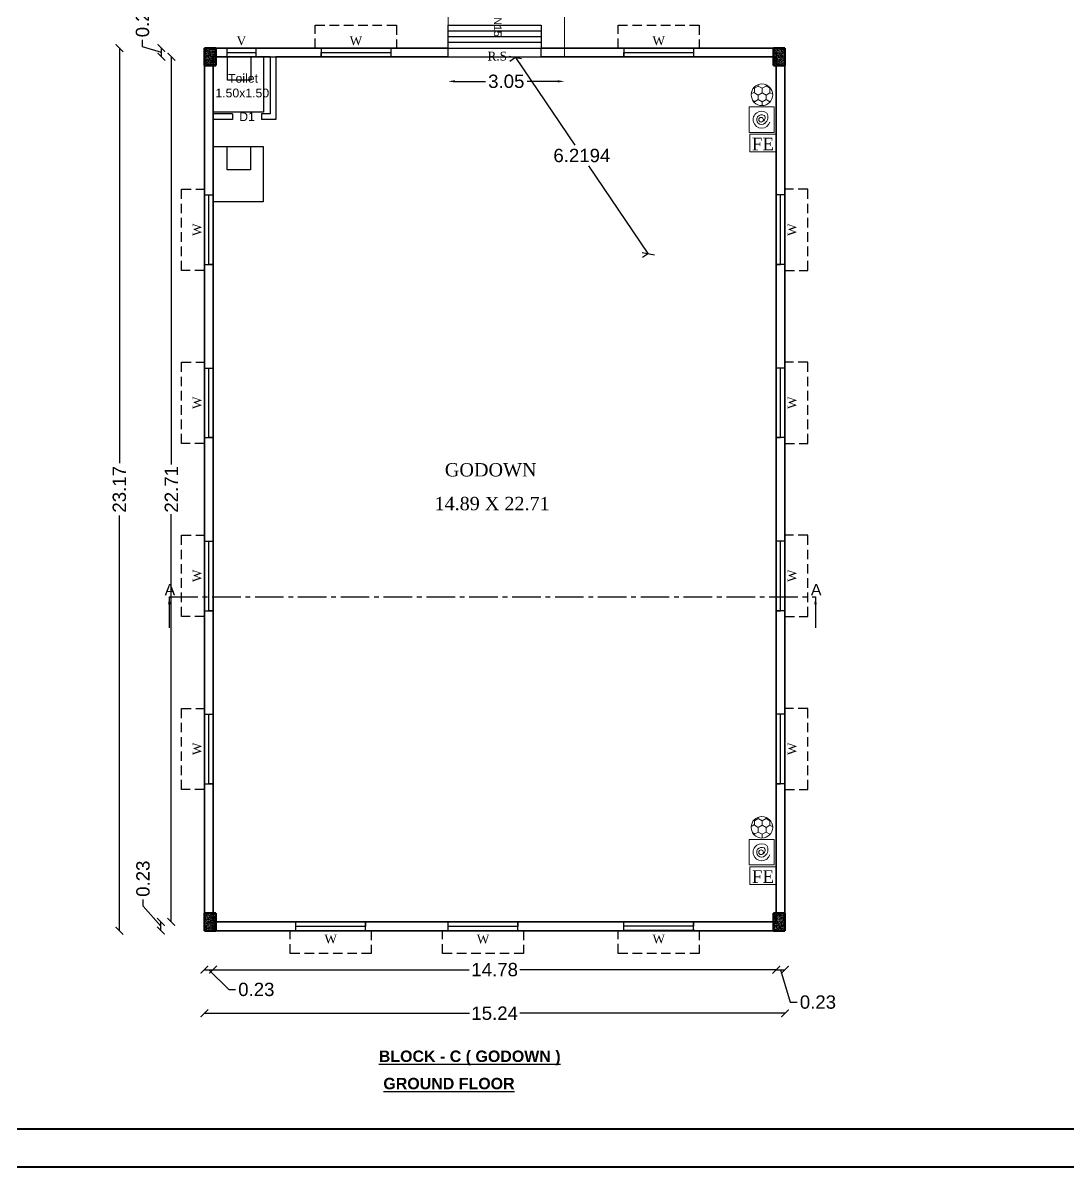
# Model space of a CAD drawing. Header units: metres. Extents: x 7359 to 7957, y 2407 to 2751.
# Drawn here: x 7908.21 to 7935.65, y 2442.1 to 2472.13 of the extents above; entities that cross this region are included whole.
import ezdxf

# ---------------------------------------------------------------- set-up
doc = ezdxf.new("R2010")
doc.units = ezdxf.units.M
doc.header["$MEASUREMENT"] = 0
doc.linetypes.add('CENTER2', pattern=[1.125, 0.75, -0.125, 0.125, -0.125])
doc.linetypes.add('DASHED2', pattern=[0.375, 0.25, -0.125])
doc.layers.add('BLK_3_COVERED_AREA', color=140, linetype='Continuous', plot=False)
doc.layers.add('BLK_3_FLR_0_REGULAR_ROOM_1', color=1, linetype='Continuous', plot=False)
for name, color, linetype, lineweight in [('BLK_3_DA_RAMP_1', 1, 'Continuous', 0), ('col', 50, 'Continuous', 50), ('DIST_EXIT', 7, 'Continuous', 0)]:
    doc.layers.add(name, color=color, linetype=linetype, lineweight=lineweight)
for name, color, linetype in [('BLK_3_FLR_0_BLT_UP_AREA', 45, 'Continuous'), ('BLK_3_FLR_0_EXIT_WIDTH_DOOR', 2, 'Continuous'), ('BLK_3_FLR_0_WASH', 60, 'Continuous'), ('BLK_3_FLR_0_WATER_CLOSET', 213, 'Continuous'), ('Grid Lines', 8, 'Continuous'), ('WORKSHOP_AREA', 7, 'Continuous')]:
    doc.layers.add(name, color=color, linetype=linetype)
doc.styles.add('Schedule', font='times.ttf', dxfattribs={"height": 9})
doc.styles.get("Standard").update_dxf_attribs({"font": 'arial.ttf', "height": 0.35})
doc.styles.add('TI', font='ariblk.ttf', dxfattribs={"height": 9})
doc.dimstyles.new('Copy(2) of Standard', dxfattribs={"dimtxt": 0.3, "dimasz": 0.2, "dimexe": 0.18, "dimexo": 0.0625, "dimgap": 0.09, "dimtad": 0, "dimzin": 0, "dimdsep": 46, "dimtxsty": 'Standard', "dimblk": 'ARCHTICK', "dimcen": 0.09, "dimse1": 1, "dimse2": 1, "dimclrd": 251, "dimclrt": 1, "dimadec": 0, "dimazin": 0, "dimtfac": 1, "dimtofl": 0, "dimtmove": 0, "dimatfit": 3, "dimfxl": 0, "dimtolj": 1, "dimtzin": 0, "dimarcsym": 0})
doc.dimstyles.new('STANDARD$0', dxfattribs={"dimtxt": 0.25, "dimasz": 0.18, "dimexe": 0.15, "dimexo": 0.15, "dimgap": 0.1, "dimtad": 0, "dimzin": 0, "dimdsep": 46, "dimtxsty": 'Standard', "dimblk": 'OBLIQUE', "dimcen": 0.0625, "dimdle": 0.02, "dimadec": 0, "dimazin": 0, "dimtfac": 1, "dimtix": 1, "dimtofl": 0, "dimtmove": 2, "dimatfit": 3, "dimldrblk": 'OBLIQUE', "dimfxl": 0, "dimtolj": 1, "dimtzin": 0, "dimarcsym": 0})
doc.dimstyles.new('STANDARD1', dxfattribs={"dimtxt": 0.3, "dimasz": 0.23, "dimexe": 1, "dimexo": 1, "dimgap": 1, "dimtad": 1, "dimzin": 0, "dimdsep": 46, "dimtxsty": 'Standard', "dimblk1": 'OBLIQUE', "dimblk2": 'OBLIQUE', "dimsah": 1, "dimcen": 1, "dimdle": 1, "dimclrd": 256, "dimclre": 256, "dimclrt": 7, "dimadec": 0, "dimazin": 0, "dimtfac": 1, "dimtmove": 0, "dimatfit": 3, "dimldrblk": 'OBLIQUE', "dimfxl": 0, "dimtolj": 1, "dimtzin": 0, "dimarcsym": 0})

# ---------------------------------------------------------------- blocks, each defined once
blk = doc.blocks.new('DDF')
at = {"layer": 'Grid Lines', "ltscale": 10}
h = blk.add_hatch(dxfattribs=at)
h.set_pattern_fill('AR-CONC', color=256, scale=0.2, style=0)
h.set_pattern_definition([(50, (-951.191, -188.8332), (1.434520365, -0.12550427), [0.15, -1.65]), (355, (-951.191, -188.8332), (-0.277502667, 1.504384267), [0.12, -1.32]), (100.4514, (-951.0714, -188.8436), (1.157018763, 1.378879084), [0.12748038, -1.402284224]), (46.1842, (-951.191, -188.4332), (2.134482097, -0.33103803), [0.225, -2.475]), (96.6356, (-951.013, -188.4608), (1.86932541, 1.94823574), [0.191220576, -2.103426]), (351.1842, (-951.191, -188.4332), (1.86932389, 1.9482372), [0.18, -1.98]), (21, (-950.991, -188.5332), (1.193814104, -0.805237781), [0.15, -1.65]), (326, (-950.991, -188.5332), (0.486630664, 1.45030009), [0.12, -1.32]), (71.4514, (-950.8915, -188.6003), (1.680445257, 0.645060993), [0.12748038, -1.402284224]), (37.5, (-951.191, -188.8332), (0.0243197106, 0.6657877077), [0, -1.304, 0, -1.34, 0, -1.325]), (7.5, (-951.191, -188.8332), (0.526139075, 0.788823424), [0, -0.764, 0, -1.274, 0, -0.505]), (327.5, (-951.637, -188.8332), (1.0676448723, -0.0451097435), [0, -0.5, 0, -1.56, 0, -2.07]), (317.5, (-951.837, -188.8332), (1.166372339, 0.200209965), [0, -0.65, 0, -1.036, 0, -1.47])])
h.paths.add_polyline_path([(101845.2, -25573.2), (101833.2, -25573.2), (101833.2, -25582.2), (101845.2, -25582.2)])
h.paths.add_polyline_path([(101845.2, -25564.2), (101833.2, -25564.2), (101833.2, -25573.2), (101845.2, -25573.2)])
at = {"layer": 'col', "ltscale": 10}
for p, q in [((101833.2, -25564.2), (101845.2, -25564.2)), ((101833.2, -25582.2), (101833.2, -25564.2)), ((101845.2, -25564.2), (101845.2, -25582.2)), ((101845.2, -25582.2), (101833.2, -25582.2))]:
    blk.add_line(p, q, dxfattribs=at)
blk = doc.blocks.new('_ArchTick')
at = {"color": 0, "linetype": 'ByBlock', "const_width": 0.15}
blk.add_lwpolyline([(-0.5, -0.5), (0.5, 0.5)], dxfattribs=at)
blk = doc.blocks.new('*D299')
at = {"color": 251, "lineweight": -2}
for p, q in [((7912.978, 2447.278), (7913.208, 2447.278)), ((7913.093, 2447.278), (7913.617, 2446.758)), ((7913.617, 2446.758), (7913.797, 2446.758))]:
    blk.add_line(p, q, dxfattribs=at)
at = {"layer": 'Defpoints', "color": 0}
for p in [(7912.978, 2449.448), (7913.208, 2449.448), (7913.208, 2447.278)]:
    blk.add_point(p, dxfattribs=at)
at = {"color": 251, "lineweight": -2, "xscale": 0.2, "yscale": 0.2, "zscale": 0.2, "rotation": 180}
blk.add_blockref('_ArchTick', (7912.978, 2447.278), dxfattribs=at)
at = {"color": 251, "lineweight": -2, "xscale": 0.2, "yscale": 0.2, "zscale": 0.2}
blk.add_blockref('_ArchTick', (7913.208, 2447.278), dxfattribs=at)
at = {"color": 1, "insert": (7914.342, 2446.758), "char_height": 0.35, "attachment_point": 5}
blk.add_mtext('\\A1;0.23', dxfattribs=at)
blk = doc.blocks.new('*D300')
at = {"color": 251, "lineweight": -2}
for p, q in [((7913.208, 2447.278), (7919.933, 2447.278)), ((7927.988, 2447.278), (7921.262, 2447.278))]:
    blk.add_line(p, q, dxfattribs=at)
at = {"layer": 'Defpoints', "color": 0}
for p in [(7913.208, 2449.448), (7927.988, 2448.867), (7927.988, 2447.278)]:
    blk.add_point(p, dxfattribs=at)
at = {"color": 251, "lineweight": -2, "xscale": 0.2, "yscale": 0.2, "zscale": 0.2}
for p, rotation in [((7913.208, 2447.278), 180.0000000001041), ((7927.988, 2447.278), 1.042204e-10)]:
    blk.add_blockref('_ArchTick', p, dxfattribs=dict(at, rotation=rotation))
at = {"color": 1, "insert": (7920.598, 2447.278), "char_height": 0.35, "attachment_point": 5}
blk.add_mtext('\\A1;14.78', dxfattribs=at)
blk = doc.blocks.new('*D301')
at = {"color": 251, "lineweight": -2}
for p, q in [((7927.988, 2447.278), (7928.218, 2447.278)), ((7928.103, 2447.278), (7928.358, 2446.426)), ((7928.358, 2446.426), (7928.538, 2446.426))]:
    blk.add_line(p, q, dxfattribs=at)
at = {"layer": 'Defpoints', "color": 0}
for p in [(7927.988, 2448.867), (7928.218, 2448.898), (7928.218, 2447.278)]:
    blk.add_point(p, dxfattribs=at)
at = {"color": 251, "lineweight": -2, "xscale": 0.2, "yscale": 0.2, "zscale": 0.2}
for p, rotation in [((7927.988, 2447.278), 180.0000000001041), ((7928.218, 2447.278), 1.042204e-10)]:
    blk.add_blockref('_ArchTick', p, dxfattribs=dict(at, rotation=rotation))
at = {"color": 1, "insert": (7929.083, 2446.426), "char_height": 0.35, "attachment_point": 5}
blk.add_mtext('\\A1;0.23', dxfattribs=at)
blk = doc.blocks.new('*D302')
at = {"color": 251, "lineweight": -2}
for p, q in [((7912.978, 2446.134), (7919.934, 2446.134)), ((7928.218, 2446.134), (7921.261, 2446.134))]:
    blk.add_line(p, q, dxfattribs=at)
at = {"layer": 'Defpoints', "color": 0}
for p in [(7912.978, 2449.227), (7928.218, 2449.227), (7928.218, 2446.134)]:
    blk.add_point(p, dxfattribs=at)
at = {"color": 251, "lineweight": -2, "xscale": 0.2, "yscale": 0.2, "zscale": 0.2, "rotation": 180}
blk.add_blockref('_ArchTick', (7912.978, 2446.134), dxfattribs=at)
at = {"color": 251, "lineweight": -2, "xscale": 0.2, "yscale": 0.2, "zscale": 0.2}
blk.add_blockref('_ArchTick', (7928.218, 2446.134), dxfattribs=at)
at = {"color": 1, "insert": (7920.598, 2446.134), "char_height": 0.35, "attachment_point": 5}
blk.add_mtext('\\A1;15.24', dxfattribs=at)
blk = doc.blocks.new('*D303')
at = {"color": 251, "lineweight": -2}
for p, q in [((7911.368, 2448.941), (7911.368, 2449.121)), ((7911.838, 2448.417), (7911.368, 2448.941)), ((7911.838, 2448.302), (7911.838, 2448.532))]:
    blk.add_line(p, q, dxfattribs=at)
at = {"layer": 'Defpoints', "color": 0}
for p in [(7911.838, 2448.532), (7913.712, 2448.532), (7913.712, 2448.302)]:
    blk.add_point(p, dxfattribs=at)
at = {"color": 251, "lineweight": -2, "xscale": 0.2, "yscale": 0.2, "zscale": 0.2}
for p, rotation in [((7911.838, 2448.532), 90), ((7911.838, 2448.302), 270)]:
    blk.add_blockref('_ArchTick', p, dxfattribs=dict(at, rotation=rotation))
at = {"color": 1, "insert": (7911.368, 2449.666), "char_height": 0.35, "attachment_point": 5, "rotation": 90}
blk.add_mtext('\\A1;0.23', dxfattribs=at)
blk = doc.blocks.new('*D304')
at = {"color": 251, "lineweight": -2}
for p, q in [((7912.111, 2471.242), (7912.111, 2460.536)), ((7912.111, 2448.532), (7912.111, 2459.237))]:
    blk.add_line(p, q, dxfattribs=at)
at = {"layer": 'Defpoints', "color": 0}
for p in [(7912.111, 2471.242), (7915.027, 2471.242), (7913.712, 2448.532)]:
    blk.add_point(p, dxfattribs=at)
at = {"color": 251, "lineweight": -2, "xscale": 0.2, "yscale": 0.2, "zscale": 0.2}
for p, rotation in [((7912.111, 2471.242), 90), ((7912.111, 2448.532), 270)]:
    blk.add_blockref('_ArchTick', p, dxfattribs=dict(at, rotation=rotation))
at = {"color": 1, "insert": (7912.111, 2459.887), "char_height": 0.35, "attachment_point": 5, "rotation": 90}
blk.add_mtext('\\A1;22.71', dxfattribs=at)
blk = doc.blocks.new('*D305')
at = {"color": 251, "lineweight": -2}
for p, q in [((7911.355, 2471.505), (7911.355, 2471.685)), ((7911.849, 2471.357), (7911.355, 2471.505)), ((7911.849, 2471.242), (7911.849, 2471.472))]:
    blk.add_line(p, q, dxfattribs=at)
at = {"layer": 'Defpoints', "color": 0}
for p in [(7911.849, 2471.472), (7913.449, 2471.472), (7915.027, 2471.242)]:
    blk.add_point(p, dxfattribs=at)
at = {"color": 251, "lineweight": -2, "xscale": 0.2, "yscale": 0.2, "zscale": 0.2}
for p, rotation in [((7911.849, 2471.472), 90), ((7911.849, 2471.242), 270)]:
    blk.add_blockref('_ArchTick', p, dxfattribs=dict(at, rotation=rotation))
at = {"color": 1, "insert": (7911.355, 2472.229), "char_height": 0.35, "attachment_point": 5, "rotation": 90}
blk.add_mtext('\\A1;0.23', dxfattribs=at)
blk = doc.blocks.new('*D306')
at = {"color": 251, "lineweight": -2}
for p, q in [((7910.748, 2471.472), (7910.748, 2460.57)), ((7910.748, 2448.302), (7910.748, 2459.203))]:
    blk.add_line(p, q, dxfattribs=at)
at = {"layer": 'Defpoints', "color": 0}
for p in [(7913.641, 2471.472), (7910.748, 2448.302), (7913.641, 2448.302)]:
    blk.add_point(p, dxfattribs=at)
at = {"color": 251, "lineweight": -2, "xscale": 0.2, "yscale": 0.2, "zscale": 0.2}
for p, rotation in [((7910.748, 2471.472), 90), ((7910.748, 2448.302), 270)]:
    blk.add_blockref('_ArchTick', p, dxfattribs=dict(at, rotation=rotation))
at = {"color": 1, "insert": (7910.748, 2459.887), "char_height": 0.35, "attachment_point": 5, "rotation": 90}
blk.add_mtext('\\A1;23.17', dxfattribs=at)
blk = doc.blocks.new('A$C57323508')
at = {"lineweight": 9}
for p, q in [((0.134, 0.647), (0.158, 0.647)), ((0.213, 0.509), (0.134, 0.647)), ((0.134, 0.372), (0.213, 0.509)), ((0.158, 0.647), (0.181, 0.687)), ((0.213, 0.509), (0.372, 0.509)), ((0.372, 0.509), (0.451, 0.647)), ((0.451, 0.372), (0.372, 0.509)), ((0.475, 0.647), (0.41, 0.759)), ((0.475, 0.647), (0.634, 0.647)), ((0.689, 0.509), (0.61, 0.647)), ((0.61, 0.372), (0.689, 0.509)), ((0.634, 0.647), (0.648, 0.671)), ((0.689, 0.509), (0.737, 0.509)), ((0, 0.372), (0.134, 0.372)), ((0.126, 0.097), (0.134, 0.097)), ((0.213, 0.234), (0.134, 0.372)), ((0.134, 0.097), (0.213, 0.234)), ((0.141, 0.084), (0.134, 0.097)), ((0.213, 0.234), (0.372, 0.234)), ((0.372, 0.234), (0.451, 0.372)), ((0.451, 0.097), (0.372, 0.234)), ((0.396, 0), (0.451, 0.097)), ((0.451, 0.372), (0.61, 0.372)), ((0.451, 0.097), (0.61, 0.097)), ((0.689, 0.234), (0.61, 0.372)), ((0.61, 0.097), (0.689, 0.234)), ((0.618, 0.084), (0.61, 0.097)), ((0.689, 0.234), (0.73, 0.234))]:
    blk.add_line(p, q, dxfattribs=at)
blk.add_circle((0.38, 0.38), 0.38, dxfattribs=at)
blk = doc.blocks.new('A$C3F6E631D')
at = {"lineweight": 9}
for p, q in [((0, 0.885), (0.902, 0.885)), ((0, 0), (0, 0.885)), ((0.902, 0.885), (0.902, 0)), ((0.902, 0), (0, 0))]:
    blk.add_line(p, q, dxfattribs=at)
blk.add_circle((0.448, 0.466), 0.0817, dxfattribs=at)
for centre, radius, start, end in [((0.448, 0.447), 0.299, 321.4372, 253.2573), ((0.449, 0.447), 0.174, 329.1263, 222.2936), ((0.509, 0.459), 0.135, 195.9931, 311.1342), ((0.543, 0.517), 0.292, 219.9012, 298.5281)]:
    blk.add_arc(centre, radius, start, end, dxfattribs=at)
blk = doc.blocks.new('A$C453E5C48')
at = {"linetype": 'ByBlock', "lineweight": 9}
for p, q in [((0, 0.489), (0.639, 0.489)), ((0, 0.063), (0, 0.489)), ((0.639, 0.489), (0.639, 0.063)), ((0.639, 0.063), (0, 0.063))]:
    blk.add_line(p, q, dxfattribs=at)
at = {"lineweight": 9, "style": 'Schedule'}
blk.add_text('FE', height=0.3048, dxfattribs=at).set_placement((0.051, 0.103))
blk = doc.blocks.new('*D200')
at = {"layer": 'BLK_3_FLR_0_EXIT_WIDTH_DOOR', "color": 0, "lineweight": -2}
for p, q in [((7919.558, 2470.596), (7920.357, 2470.596)), ((7922.248, 2470.596), (7921.449, 2470.596))]:
    blk.add_line(p, q, dxfattribs=at)
at = {"layer": 'BLK_3_FLR_0_EXIT_WIDTH_DOOR', "color": 0}
for points in [[(7919.558, 2470.626), (7919.558, 2470.566), (7919.378, 2470.596)], [(7922.248, 2470.626), (7922.248, 2470.566), (7922.428, 2470.596)]]:
    blk.add_solid(points, dxfattribs=at)
at = {"layer": 'Defpoints', "color": 0}
for p in [(7919.378, 2471.242), (7922.428, 2471.242), (7922.428, 2470.596)]:
    blk.add_point(p, dxfattribs=at)
at = {"layer": 'BLK_3_FLR_0_EXIT_WIDTH_DOOR', "color": 0, "insert": (7920.903, 2470.596), "char_height": 0.35, "attachment_point": 5}
blk.add_mtext('\\A1;3.05', dxfattribs=at)
blk = doc.blocks.new('_Oblique')
at = {"color": 0, "lineweight": -2}
blk.add_line((-0.5, -0.5), (0.5, 0.5), dxfattribs=at)
blk = doc.blocks.new('*D128')
at = {"layer": 'Defpoints', "color": 0}
for p in [(7921.142, 2471.222), (7921.17, 2471.242), (7924.66, 2466.093)]:
    blk.add_point(p, dxfattribs=at)
at = {"layer": 'DIST_EXIT', "lineweight": -2}
for p, q in [((7921.119, 2471.206), (7920.993, 2471.121)), ((7921.142, 2471.222), (7922.705, 2468.917)), ((7924.631, 2466.074), (7923.069, 2468.38)), ((7924.608, 2466.058), (7924.482, 2465.973))]:
    blk.add_line(p, q, dxfattribs=at)
at = {"layer": 'DIST_EXIT', "lineweight": -2, "xscale": 0.23, "yscale": 0.23, "zscale": 0.23}
for p, rotation in [((7921.142, 2471.222), 124.1281479441383), ((7924.631, 2466.074), 304.1281479441384)]:
    blk.add_blockref('_Oblique', p, dxfattribs=dict(at, rotation=rotation))
at = {"layer": 'DIST_EXIT', "color": 7, "insert": (7922.887, 2468.648), "char_height": 0.35, "attachment_point": 5}
blk.add_mtext('\\A1;6.2194', dxfattribs=at)

msp = doc.modelspace()

# ---------------------------------------------------------------- linework, layer by layer
for p, q in [((7919.37775, 2471.47153), (7919.37775, 2472.07153)), ((7919.37775, 2472.07153), (7921.81775, 2472.07153)), ((7919.37775, 2471.92153), (7921.81775, 2471.92153)), ((7921.81775, 2472.07153), (7921.81775, 2471.47153)), ((7919.37775, 2471.77153), (7921.81775, 2471.77153)), ((7919.37775, 2471.62153), (7921.81775, 2471.62153)), ((7919.37775, 2471.47153), (7912.97775, 2471.47153)), ((7912.97775, 2471.47153), (7912.97775, 2448.30153)), ((7913.57775, 2471.24153), (7913.57775, 2471.47153)), ((7913.57775, 2471.35653), (7914.33775, 2471.35653)), ((7914.33775, 2471.24153), (7914.33775, 2471.47153)), ((7916.00112, 2471.47009), (7917.86884, 2471.47009)), ((7916.04042, 2471.47009), (7916.04042, 2471.24153)), ((7916.04042, 2471.24153), (7916.04042, 2471.35581)), ((7916.04042, 2471.35581), (7917.86884, 2471.35581)), ((7917.86884, 2471.47009), (7917.86884, 2471.24153)), ((7919.37775, 2471.24153), (7919.37775, 2471.47153)), ((7919.37775, 2471.47153), (7921.81775, 2471.47153)), ((7928.21775, 2471.47153), (7921.81775, 2471.47153)), ((7921.81775, 2471.24153), (7921.81775, 2471.47153)), ((7923.94924, 2471.47009), (7925.81696, 2471.47009)), ((7923.98854, 2471.47009), (7923.98854, 2471.24153)), ((7923.98854, 2471.24153), (7923.98854, 2471.35581)), ((7923.98854, 2471.35581), (7925.81696, 2471.35581)), ((7925.81696, 2471.47009), (7925.81696, 2471.24153)), ((7928.21775, 2448.30153), (7928.21775, 2471.47153)), ((7914.70775, 2471.24153), (7913.20775, 2471.24153)), ((7913.20775, 2471.24153), (7913.20775, 2448.53153)), ((7914.70775, 2471.24153), (7914.70775, 2469.74153)), ((7919.37775, 2471.24153), (7914.85775, 2471.24153)), ((7914.85775, 2471.24153), (7914.85775, 2469.59153)), ((7917.86884, 2471.24153), (7916.04042, 2471.24153)), ((7927.98775, 2471.24153), (7921.81775, 2471.24153)), ((7925.81696, 2471.24153), (7923.98854, 2471.24153)), ((7927.98775, 2448.53153), (7927.98775, 2471.24153)), ((7913.71775, 2469.74153), (7913.20775, 2469.74153)), ((7913.71775, 2469.59153), (7913.20775, 2469.59153)), ((7913.71775, 2469.74153), (7913.71775, 2469.59153)), ((7914.70775, 2469.74153), (7914.47775, 2469.74153)), ((7914.47775, 2469.74153), (7914.47775, 2469.59153)), ((7914.85775, 2469.59153), (7914.47775, 2469.59153)), ((7912.9792, 2467.61375), (7913.20775, 2467.61375)), ((7912.9792, 2465.74603), (7912.9792, 2467.61375)), ((7913.09347, 2465.78532), (7913.09347, 2467.61375)), ((7913.20775, 2467.61375), (7913.20775, 2465.78532)), ((7928.2163, 2467.61375), (7927.98775, 2467.61375)), ((7927.98775, 2467.61375), (7927.98775, 2465.78532)), ((7928.10203, 2465.78532), (7928.10203, 2467.61375)), ((7928.2163, 2465.74603), (7928.2163, 2467.61375)), ((7912.9792, 2465.78532), (7913.20775, 2465.78532)), ((7913.20775, 2465.78532), (7913.09347, 2465.78532)), ((7928.2163, 2465.78532), (7927.98775, 2465.78532)), ((7927.98775, 2465.78532), (7928.10203, 2465.78532)), ((7912.9792, 2463.07175), (7913.20775, 2463.07175)), ((7912.9792, 2461.20403), (7912.9792, 2463.07175)), ((7913.09347, 2461.24332), (7913.09347, 2463.07175)), ((7913.20775, 2463.07175), (7913.20775, 2461.24332)), ((7928.2163, 2463.07175), (7927.98775, 2463.07175)), ((7927.98775, 2463.07175), (7927.98775, 2461.24332)), ((7928.10203, 2461.24332), (7928.10203, 2463.07175)), ((7928.2163, 2461.20403), (7928.2163, 2463.07175)), ((7912.9792, 2461.24332), (7913.20775, 2461.24332)), ((7913.20775, 2461.24332), (7913.09347, 2461.24332)), ((7928.2163, 2461.24332), (7927.98775, 2461.24332)), ((7927.98775, 2461.24332), (7928.10203, 2461.24332)), ((7912.9792, 2458.52975), (7913.20775, 2458.52975)), ((7912.9792, 2456.66203), (7912.9792, 2458.52975)), ((7913.09347, 2456.70132), (7913.09347, 2458.52975)), ((7913.20775, 2458.52975), (7913.20775, 2456.70132)), ((7928.2163, 2458.52975), (7927.98775, 2458.52975)), ((7927.98775, 2458.52975), (7927.98775, 2456.70132)), ((7928.10203, 2456.70132), (7928.10203, 2458.52975)), ((7928.2163, 2456.66203), (7928.2163, 2458.52975)), ((7912.9792, 2456.70132), (7913.20775, 2456.70132)), ((7913.20775, 2456.70132), (7913.09347, 2456.70132)), ((7928.2163, 2456.70132), (7927.98775, 2456.70132)), ((7927.98775, 2456.70132), (7928.10203, 2456.70132)), ((7912.9792, 2453.98775), (7913.20775, 2453.98775)), ((7912.9792, 2452.12003), (7912.9792, 2453.98775)), ((7913.09347, 2452.15932), (7913.09347, 2453.98775)), ((7913.20775, 2453.98775), (7913.20775, 2452.15932)), ((7928.2163, 2453.98775), (7927.98775, 2453.98775)), ((7927.98775, 2453.98775), (7927.98775, 2452.15932)), ((7928.10203, 2452.15932), (7928.10203, 2453.98775)), ((7928.2163, 2452.12003), (7928.2163, 2453.98775)), ((7912.9792, 2452.15932), (7913.20775, 2452.15932)), ((7913.20775, 2452.15932), (7913.09347, 2452.15932)), ((7928.2163, 2452.15932), (7927.98775, 2452.15932)), ((7927.98775, 2452.15932), (7928.10203, 2452.15932)), ((7913.20775, 2448.53153), (7927.98775, 2448.53153)), ((7915.37854, 2448.30153), (7915.37854, 2448.53009)), ((7915.37854, 2448.53009), (7917.20696, 2448.53009)), ((7917.20696, 2448.30153), (7917.20696, 2448.53009)), ((7917.20696, 2448.53009), (7917.20696, 2448.41581)), ((7919.37775, 2448.30153), (7919.37775, 2448.53009)), ((7919.37775, 2448.53009), (7921.20617, 2448.53009)), ((7921.20617, 2448.30153), (7921.20617, 2448.53009)), ((7921.20617, 2448.53009), (7921.20617, 2448.41581)), ((7923.98854, 2448.30298), (7923.98854, 2448.53153)), ((7923.98854, 2448.53153), (7925.81696, 2448.53153)), ((7925.81696, 2448.30298), (7925.81696, 2448.53153)), ((7925.81696, 2448.53153), (7925.81696, 2448.41726)), ((7912.97775, 2448.30153), (7928.21775, 2448.30153)), ((7917.20696, 2448.41581), (7915.37854, 2448.41581)), ((7917.24626, 2448.30153), (7915.37854, 2448.30153)), ((7921.20617, 2448.41581), (7919.37775, 2448.41581)), ((7921.24547, 2448.30153), (7919.37775, 2448.30153)), ((7925.81696, 2448.41726), (7923.98854, 2448.41726)), ((7925.85626, 2448.30298), (7923.98854, 2448.30298))]:
    msp.add_line(p, q)
at = {"linetype": 'CENTER2'}
msp.add_line((7912.05736, 2457.06624), (7929.02078, 2457.06624), dxfattribs=at)
at = {"lineweight": 40}
for points in [[(7957.30486, 2525.09547), (7957.30486, 2442.09547), (7870.43492, 2442.09547), (7870.43492, 2525.09547)], [(7956.30486, 2524.09547), (7956.30486, 2443.09547), (7871.43492, 2443.09547), (7871.43492, 2524.09547)]]:
    msp.add_lwpolyline(points, close=True, dxfattribs=at)
at = {"linetype": 'DASHED2'}
for points in [[(7916.04042, 2471.47009), (7915.89042, 2471.47009), (7915.89042, 2472.07009), (7917.86884, 2472.07009), (7918.01884, 2472.07009), (7918.01884, 2471.47009), (7917.86884, 2471.47009)], [(7923.98854, 2471.47009), (7923.83854, 2471.47009), (7923.83854, 2472.07009), (7925.81696, 2472.07009), (7925.96696, 2472.07009), (7925.96696, 2471.47009), (7925.81696, 2471.47009)], [(7912.9792, 2465.78532), (7912.9792, 2465.63532), (7912.3792, 2465.63532), (7912.3792, 2467.61375), (7912.3792, 2467.76375), (7912.9792, 2467.76375), (7912.9792, 2467.61375)], [(7928.2163, 2465.78532), (7928.2163, 2465.63532), (7928.8163, 2465.63532), (7928.8163, 2467.61375), (7928.8163, 2467.76375), (7928.2163, 2467.76375), (7928.2163, 2467.61375)], [(7912.9792, 2461.24332), (7912.9792, 2461.09332), (7912.3792, 2461.09332), (7912.3792, 2463.07175), (7912.3792, 2463.22175), (7912.9792, 2463.22175), (7912.9792, 2463.07175)], [(7928.2163, 2461.24332), (7928.2163, 2461.09332), (7928.8163, 2461.09332), (7928.8163, 2463.07175), (7928.8163, 2463.22175), (7928.2163, 2463.22175), (7928.2163, 2463.07175)], [(7912.9792, 2456.70132), (7912.9792, 2456.55132), (7912.3792, 2456.55132), (7912.3792, 2458.52975), (7912.3792, 2458.67975), (7912.9792, 2458.67975), (7912.9792, 2458.52975)], [(7928.2163, 2456.70132), (7928.2163, 2456.55132), (7928.8163, 2456.55132), (7928.8163, 2458.52975), (7928.8163, 2458.67975), (7928.2163, 2458.67975), (7928.2163, 2458.52975)], [(7912.9792, 2452.15932), (7912.9792, 2452.00932), (7912.3792, 2452.00932), (7912.3792, 2453.98775), (7912.3792, 2454.13775), (7912.9792, 2454.13775), (7912.9792, 2453.98775)], [(7928.2163, 2452.15932), (7928.2163, 2452.00932), (7928.8163, 2452.00932), (7928.8163, 2453.98775), (7928.8163, 2454.13775), (7928.2163, 2454.13775), (7928.2163, 2453.98775)], [(7917.20696, 2448.30153), (7917.35696, 2448.30153), (7917.35696, 2447.70153), (7915.37854, 2447.70153), (7915.22854, 2447.70153), (7915.22854, 2448.30153), (7915.37854, 2448.30153)], [(7921.20617, 2448.30153), (7921.35617, 2448.30153), (7921.35617, 2447.70153), (7919.37775, 2447.70153), (7919.22775, 2447.70153), (7919.22775, 2448.30153), (7919.37775, 2448.30153)], [(7925.81696, 2448.30298), (7925.96696, 2448.30298), (7925.96696, 2447.70298), (7923.98854, 2447.70298), (7923.83854, 2447.70298), (7923.83854, 2448.30298), (7923.98854, 2448.30298)]]:
    msp.add_lwpolyline(points, dxfattribs=at)
at = {"layer": 'BLK_3_COVERED_AREA', "color": 4}
msp.add_lwpolyline([(7912.97775, 2471.47153), (7928.21775, 2471.47153), (7928.21775, 2448.30153), (7912.97775, 2448.30153)], close=True, dxfattribs=at)
at = {"layer": 'BLK_3_DA_RAMP_1'}
msp.add_lwpolyline([(7922.42775, 2475.2282), (7922.42775, 2471.24153), (7919.37775, 2471.24153), (7919.37775, 2475.2282)], close=True, dxfattribs=at)
at = {"layer": 'BLK_3_FLR_0_BLT_UP_AREA', "color": 45}
msp.add_lwpolyline([(7912.97775, 2471.47153), (7928.21775, 2471.47153), (7928.21775, 2448.30153), (7912.97775, 2448.30153)], close=True, dxfattribs=at)
at = {"layer": 'BLK_3_FLR_0_REGULAR_ROOM_1', "color": 4}
msp.add_lwpolyline([(7913.20775, 2471.24153), (7927.98775, 2471.24153), (7927.98775, 2448.53153), (7913.20775, 2448.53153)], close=True, dxfattribs=at)
at = {"layer": 'BLK_3_FLR_0_WASH', "color": 60}
for points in [[(7913.58402, 2471.24153), (7914.19402, 2471.24153), (7914.19402, 2470.63153), (7913.58402, 2470.63153)], [(7913.57777, 2468.882), (7914.18777, 2468.882), (7914.18777, 2468.272), (7913.57777, 2468.272)]]:
    msp.add_lwpolyline(points, close=True, dxfattribs=at)
at = {"layer": 'BLK_3_FLR_0_WATER_CLOSET', "color": 2}
msp.add_lwpolyline([(7913.20775, 2471.24153), (7914.53051, 2471.24153), (7914.53051, 2469.79158), (7913.61481, 2469.79158), (7913.20775, 2469.79158), (7913.20775, 2471.24153)], dxfattribs=at)
at = {"layer": 'BLK_3_FLR_0_WATER_CLOSET', "color": 1}
msp.add_lwpolyline([(7913.20775, 2468.882), (7914.52426, 2468.882), (7914.52426, 2467.43205), (7913.61481, 2467.43205), (7913.20775, 2467.43205), (7913.20775, 2468.882)], dxfattribs=at)
at = {"layer": 'WORKSHOP_AREA', "color": 45}
msp.add_lwpolyline([(7913.20775, 2471.24153), (7927.98775, 2471.24153), (7927.98775, 2448.53153), (7913.20775, 2448.53153)], close=True, dxfattribs=at)

# ---------------------------------------------------------------- block references
at = {"xscale": 0.0253948036308471, "yscale": 0.0253948036308471, "zscale": 0.0253948036308471}
for p in [(5326.94339, 3120.66842), (5341.87865, 3120.66842), (5326.94339, 3097.95553), (5341.87865, 3097.95553)]:
    msp.add_blockref('DDF', p, dxfattribs=at)
at = {"linetype": 'ByBlock', "rotation": 90}
for name, p, xscale, yscale, zscale in [('A$C57323508', (7927.89723, 2469.96009), 0.7457739880663405, 0.7457739880663405, 0.7457739880663405), ('A$C3F6E631D', (7927.93841, 2469.25624), 0.7447621196646134, 0.7447621196646134, 0.7447621196646134), ('A$C57323508', (7927.89723, 2450.73092), 0.7457739880663405, 0.7457739880663405, 0.7457739880663405), ('A$C3F6E631D', (7927.93841, 2450.02708), 0.7447621196646134, 0.7447621196646134, 0.7447621196646134)]:
    msp.add_blockref(name, p, dxfattribs=dict(at, xscale=xscale, yscale=yscale, zscale=zscale))
at = {"linetype": 'ByBlock', "xscale": 1.087580520170529, "yscale": 1.087580520170529, "zscale": 1.087580520170529}
for p in [(7927.29317, 2468.67405), (7927.29317, 2449.44488)]:
    msp.add_blockref('A$C453E5C48', p, dxfattribs=at)

# ---------------------------------------------------------------- texts
for p in [(7911.93464, 2457.10296), (7928.89807, 2457.10296)]:
    msp.add_text('A', height=0.3).set_placement(p)
at = {"char_height": 0.23, "attachment_point": 2, "style": 'TI'}
for s, insert in [('{\\fTimes New Roman|b0|i0|c0|p18;V}', (7913.94983, 2471.7778)), ('{\\fTimes New Roman|b0|i0|c0|p18;W}', (7916.9563, 2471.77719)), ('{\\fTimes New Roman|b0|i0|c0|p18;W}', (7924.90442, 2471.77719)), ('{\\fTimes New Roman|b0|i0|c0|p18;W}', (7916.29442, 2448.19811)), ('{\\fTimes New Roman|b0|i0|c0|p18;W}', (7920.29363, 2448.19811)), ('{\\fTimes New Roman|b0|i0|c0|p18;W}', (7924.90442, 2448.19956))]:
    msp.add_mtext(s, dxfattribs=dict(at, insert=insert))
at = {"attachment_point": 2, "style": 'TI'}
for s, insert, char_height, width in [('{\\fTimes New Roman|b0|i0|c0|p18;R.S}', (7920.66641, 2471.37325), 0.23, 0.5076143), ('{\\fTimes New Roman|b0|i0|c0|p18;GODOWN}', (7920.49467, 2460.57474), 0.35, 2.3500393), ('{\\fTimes New Roman|b0|i0|c0|p18;14.89 X 22.71}', (7920.53055, 2459.68891), 0.35, 3.1438161)]:
    msp.add_mtext(s, dxfattribs=dict(at, insert=insert, char_height=char_height, width=width))
at = {"attachment_point": 1}
for s, insert, char_height, width in [('Toilet', (7913.6002, 2470.79111), 0.23, 0.4486852), ('1.50x1.50', (7913.26737, 2470.40533), 0.23, 1.6952783), ('D1', (7913.89277, 2469.78318), 0.23, 0.4486852), ('{\\fArial|b1|i0|c0|p34;\\LBLOCK - C ( GODOWN )}', (7917.55682, 2445.15542), 0.3, 5.7930728), ('{\\fArial|b1|i0|c0|p34;\\LGROUND FLOOR}', (7917.67623, 2444.43897), 0.3, 3.571286)]:
    msp.add_mtext(s, dxfattribs=dict(at, insert=insert, char_height=char_height, width=width))
at = {"char_height": 0.23, "rotation": 90, "style": 'TI'}
for insert, attachment_point in [((7912.67209, 2466.7012), 2), ((7928.5234, 2466.7012), 8), ((7912.67209, 2462.1592), 2), ((7928.5234, 2462.1592), 8), ((7912.67209, 2457.6172), 2), ((7928.5234, 2457.6172), 8), ((7912.67209, 2453.0752), 2), ((7928.5234, 2453.0752), 8)]:
    msp.add_mtext('{\\fTimes New Roman|b0|i0|c0|p18;W}', dxfattribs=dict(at, insert=insert, attachment_point=attachment_point))
at = {"layer": 'BLK_3_DA_RAMP_1', "insert": (7920.77879, 2472.68387), "char_height": 0.2, "width": 2.4, "attachment_point": 2, "rotation": 270}
msp.add_mtext('SLOPE=1IN15', dxfattribs=at)

# ---------------------------------------------------------------- dimensions: what is measured, and where the dimension line sits
for base, p1, p2, angle, picture, middle in [((7911.84863, 2471.47153), (7915.02722, 2471.24153), (7913.44937, 2471.47153), 270, '*D305', (7911.35481, 2471.77468)), ((7912.11081, 2471.24153), (7913.71156, 2448.53153), (7915.02722, 2471.24153), 270, '*D304', (7912.11081, 2459.88653)), ((7927.98775, 2447.27788), (7913.20775, 2449.44838), (7927.98775, 2448.86742), 180, '*D300', (7920.59775, 2447.27788)), ((7928.21775, 2447.27788), (7927.98775, 2448.86742), (7928.21775, 2448.89822), 180, '*D301', (7928.62819, 2446.42642))]:
    dim = msp.add_linear_dim(base=base, p1=p1, p2=p2, angle=angle, dimstyle='Copy(2) of Standard', override={"dimpost": '\\X', "dimtmove": 1})
    dim.commit()
    dim.dimension.update_dxf_attribs({"geometry": picture, "text_midpoint": middle})
for p1, p2, distance, picture, middle in [((7913.64054, 2471.47153), (7913.64054, 2448.30153), -2.89304, '*D306', (7910.7475, 2459.88653)), ((7912.97775, 2449.22706), (7928.21775, 2449.22706), -3.09285, '*D302', (7920.59775, 2446.13422))]:
    dim = msp.add_aligned_dim(p1=p1, p2=p2, distance=distance, dimstyle='Copy(2) of Standard', override={"dimpost": '\\X'})
    dim.commit()
    dim.dimension.update_dxf_attribs({"geometry": picture, "text_midpoint": middle})
for base, p1, p2, angle, picture, middle in [((7911.83834, 2448.53153), (7913.71156, 2448.30153), (7913.71156, 2448.53153), 90, '*D303', (7911.36776, 2449.21116)), ((7913.20775, 2447.27788), (7912.97775, 2449.44838), (7913.20775, 2449.44838), 0, '*D299', (7913.88738, 2446.75761))]:
    dim = msp.add_linear_dim(base=base, p1=p1, p2=p2, angle=angle, dimstyle='Copy(2) of Standard', override={"dimpost": '\\X', "dimtmove": 1})
    dim.commit()
    dim.dimension.update_dxf_attribs({"geometry": picture, "text_midpoint": middle, "dimtype": 161})
at = {"layer": 'BLK_3_FLR_0_EXIT_WIDTH_DOOR'}
dim = msp.add_aligned_dim(p1=(7919.37775, 2471.24153), p2=(7922.42775, 2471.24153), distance=-0.64539, dimstyle='STANDARD$0', override={"dimtxt": 0.3, "dimexe": 0.18, "dimexo": 0.0625, "dimgap": 0.09, "dimcen": 0.09, "dimdle": 0, "dimse1": 1, "dimse2": 1, "dimtix": 0, "dimtmove": 0, "dimfxl": 1, "dimfxlon": 0}, dxfattribs=at)
dim.commit()
dim.dimension.update_dxf_attribs({"geometry": '*D200', "text_midpoint": (7920.90275, 2470.59614)})
at = {"layer": 'DIST_EXIT'}
dim = msp.add_aligned_dim(p1=(7924.65979, 2466.09323), p2=(7921.17044, 2471.24153), distance=0.03418, dimstyle='STANDARD1', override={"dimtxt": 0.18, "dimexe": 0.18, "dimexo": 0.0625, "dimgap": 0.09, "dimtih": 1, "dimtoh": 1, "dimdec": 4, "dimcen": 0.09, "dimdle": 0, "dimtdec": 4}, dxfattribs=at)
dim.commit()
dim.dimension.update_dxf_attribs({"geometry": '*D128', "text_midpoint": (7922.88681, 2468.6482)})

# ---------------------------------------------------------------- leaders
for points in [[(7912.05736, 2457.06731), (7912.05736, 2456.2498)], [(7929.02078, 2457.06731), (7929.02078, 2456.2498)]]:
    msp.add_leader(points, dimstyle='Copy(2) of Standard', override={"dimgap": 0.09, "dimtad": 0})

doc.saveas('drawing.dxf')
